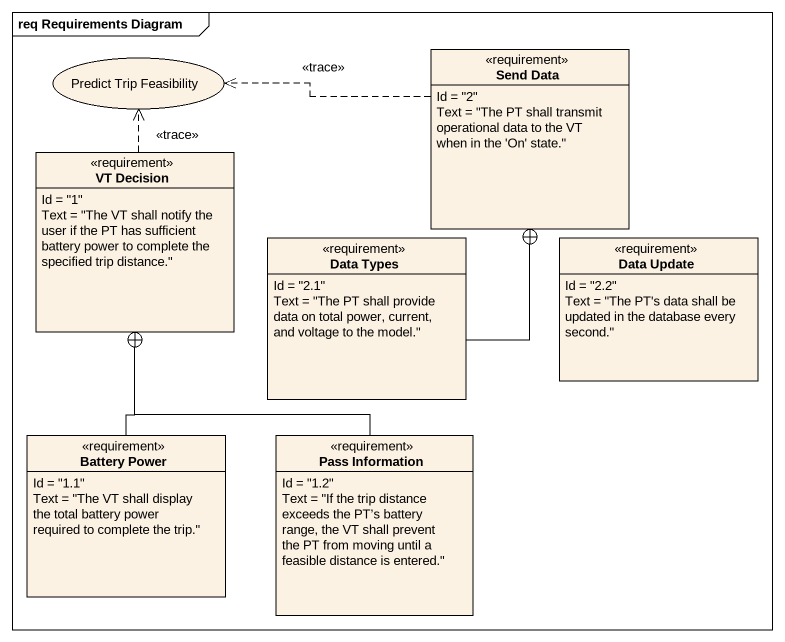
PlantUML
@startuml
mainframe req Requirements Diagram
allowmixing
hide circle
hide empty members
class "Send Data" as Send_Data <<requirement>> {
  Id = "2"
  Text = "The PT shall transmit operational data to the VT when in the 'On' state."
}
usecase "Predict Trip Feasibility" as Predict_Trip_Feasibility
class "VT Decision" as VT_Decision <<requirement>> {
  Id = "1"
  Text = "The VT shall notify the user if the PT has sufficient battery power to complete the specified trip distance."
}
class "Data Types" as Data_Types <<requirement>> {
  Id = "2.1"
  Text = "The PT shall provide data on total power, current, and voltage to the model."
}
class "Data Update" as Data_Update <<requirement>> {
  Id = "2.2"
  Text = "The PT's data shall be updated in the database every second."
}
class "Battery Power" as Battery_Power <<requirement>> {
  Id = "1.1"
  Text = "The VT shall display the total battery power required to complete the trip."
}
class "Pass Information" as Pass_Information <<requirement>> {
  Id = "1.2"
  Text = "If the trip distance exceeds the PT’s battery range, the VT shall prevent the PT from moving until a feasible distance is entered."
}
Send_Data .left.> Predict_Trip_Feasibility : <<trace>>
VT_Decision .up.> Predict_Trip_Feasibility : <<trace>>
Data_Types -up-+ Send_Data
Battery_Power -up-+ VT_Decision
Pass_Information -up-+ VT_Decision
@enduml
